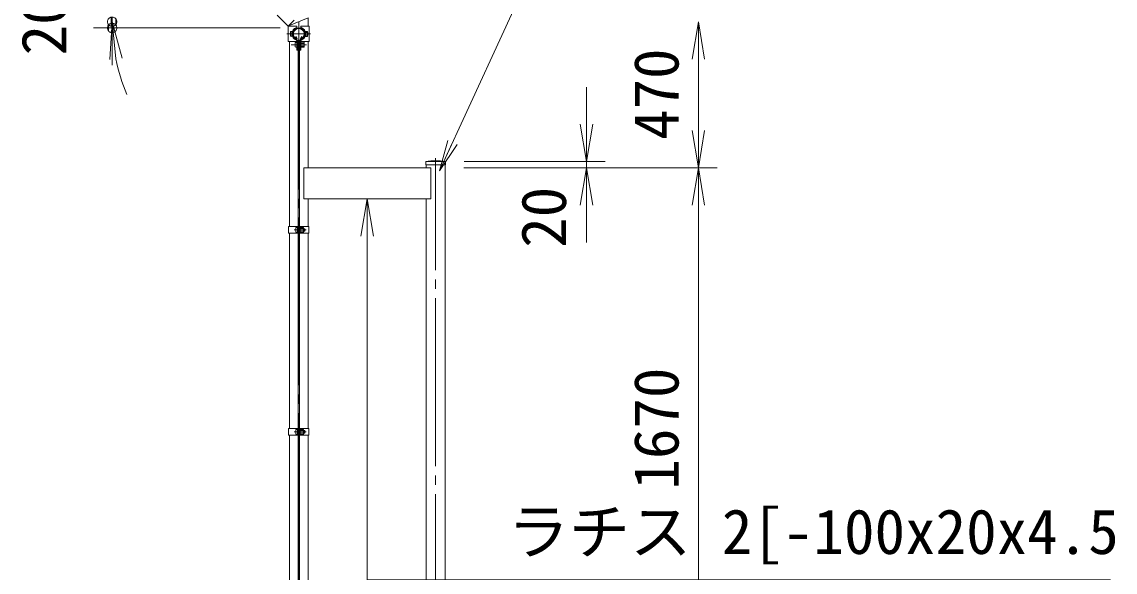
# Model space of a CAD drawing. Units: millimetres, scale not verified. Extents: x -12600 to 12600, y -8910 to 8910.
# Drawn here: x -4862 to -1348, y 1182 to 2953 of the extents above; entities that cross this region are included whole.
import ezdxf
from ezdxf.enums import TextEntityAlignment as Align

# ---------------------------------------------------------------- set-up
doc = ezdxf.new("R2010")
doc.units = ezdxf.units.MM
doc.header["$LTSCALE"] = 30
doc.linetypes.add('LONG_CHAIN', pattern=[21, 18, -1, 1, -1])
for name, color, linetype, lineweight in [('0-3_D-STR1', 1, 'Continuous', 9), ('0-6_D-BMK', 2, 'LONG_CHAIN', 9), ('0-7_D-STR3', 3, 'Continuous', 9), ('0-9_D-STR-DIM', 7, 'Continuous', 9), ('0-A_0', 7, 'Continuous', 9), ('0-D_D-STR-TXT', 7, 'Continuous', 9)]:
    doc.layers.add(name, color=color, linetype=linetype, lineweight=lineweight)
doc.styles.add('ＭＳ ゴシック', font='')
doc.styles.get('ＭＳ ゴシック').set_extended_font_data('MS Gothic')

# ---------------------------------------------------------------- blocks, each defined once
blk = doc.blocks.new('_Open')
at = {"layer": '0-A_0'}
blk.add_line((-30, 5), (0, 0), dxfattribs=at)
blk.add_lwpolyline([(-30, -5), (0, 0), (-30, 0)], dxfattribs=at)
blk = doc.blocks.new('_DotSmall')
at = {"layer": '0-A_0'}
for p, q in [((2.238, 3), (-2.238, 3)), ((3.668, -0.743), (-3.668, -0.743))]:
    blk.add_line(p, q, dxfattribs=at)
for points in [[(3.75, 0), (3.72, 0.47), (3.632, 0.933), (3.487, 1.38), (3.286, 1.807), (3.034, 2.204), (2.734, 2.567), (2.39, 2.889), (2.009, 3.166), (1.597, 3.393), (1.159, 3.566), (0.703, 3.684), (0.235, 3.743), (-0.235, 3.743), (-0.703, 3.684), (-1.159, 3.566), (-1.597, 3.393), (-2.009, 3.166), (-2.39, 2.889), (-2.734, 2.567), (-3.034, 2.204), (-3.286, 1.807), (-3.487, 1.38), (-3.632, 0.933), (-3.72, 0.47), (-3.75, 0), (0, 0)], [(-3.75, 0), (-3.72, -0.47), (-3.632, -0.933), (-3.487, -1.38), (-3.286, -1.807), (-3.034, -2.204), (-2.734, -2.567), (-2.39, -2.889), (-2.009, -3.166), (-1.597, -3.393), (-1.159, -3.566), (-0.703, -3.684), (-0.235, -3.743), (0.235, -3.743), (0.703, -3.684), (1.159, -3.566), (1.597, -3.393), (2.009, -3.166), (2.39, -2.889), (2.734, -2.567), (3.034, -2.204), (3.286, -1.807), (3.487, -1.38), (3.632, -0.933), (3.72, -0.47), (3.75, 0), (0, 0)]]:
    blk.add_lwpolyline(points, close=True, dxfattribs=at)

msp = doc.modelspace()

# ---------------------------------------------------------------- linework, layer by layer
at = {"layer": '0-3_D-STR1'}
for p, q in [((-3941.83, 2965.81), (-4002.33, 2940.75)), ((-3941.83, 2965.81), (-3941.83, 2939.23)), ((-4002.33, 2940.75), (-4003.4, 2941.82)), ((-4002.33, 2939.23), (-4002.33, 2940.75)), ((-4002.33, 2293.78), (-4002.33, 2889.23)), ((-3982.26, 2904.97), (-3980.87, 2905.77)), ((-3978.75, 2898.89), (-3982.26, 2904.97)), ((-3977.36, 2899.7), (-3980.87, 2905.77)), ((-3966.79, 2899.7), (-3963.28, 2905.77)), ((-3965.4, 2898.89), (-3961.89, 2904.97)), ((-3961.89, 2904.97), (-3963.28, 2905.77)), ((-3941.83, 2483.28), (-3941.83, 2889.23)), ((-3500.63, 2503.28), (-3563.53, 2503.28)), ((-3563.53, 2503.28), (-3563.53, 2492.28)), ((-3500.63, 2492.28), (-3500.63, 2503.28)), ((-3548.08, 2483.28), (-3956.08, 2483.28)), ((-3956.08, 2483.28), (-3956.08, 2383.28)), ((-3500.63, 2492.28), (-3563.53, 2492.28)), ((-3562.33, 2492.28), (-3562.33, 2483.28)), ((-3548.08, 2483.28), (-3548.08, 2383.28)), ((-3501.83, -4726.72), (-3501.83, 2492.28)), ((-3548.08, 2383.28), (-3956.08, 2383.28)), ((-3941.83, 2293.78), (-3941.83, 2383.28)), ((-3562.33, 2383.28), (-3562.33, 863.28)), ((-4002.33, 1643.78), (-4002.33, 2272.78)), ((-3941.83, 1643.78), (-3941.83, 2272.78)), ((-4002.33, 1024.83), (-4002.33, 1622.78)), ((-3941.83, 1024.83), (-3941.83, 1622.78))]:
    msp.add_line(p, q, dxfattribs=at)
for centre, radius, start, end in [((-3972.08, 2914.23), 19.05, 294.32478, 245.67522), ((-3972.08, 2914.23), 17.45, 294.32478, 245.67522), ((-3979.1, 2898.69), 2, 245.67522, 30), ((-3979.1, 2898.69), 0.401, 245.67522, 30), ((-3965.05, 2898.69), 2, 150, 294.32478), ((-3965.05, 2898.69), 0.401, 150, 294.32478), ((-3532.08, 2342.05), 164.27, 78.96219, 101.03781)]:
    msp.add_arc(centre, radius, start, end, dxfattribs=at)
at = {"layer": '0-6_D-BMK'}
for p, q in [((-3972.08, 2953.28), (-3972.08, -4776.72)), ((-4010.04, 2914.23), (-3934.11, 2914.23)), ((-3996.51, 2879.23), (-3947.64, 2879.23)), ((-3532.08, -4776.72), (-3532.08, 2514.28)), ((-3986.63, 2283.28), (-3948.03, 2283.28)), ((-3986.63, 1633.28), (-3948.03, 1633.28))]:
    msp.add_line(p, q, dxfattribs=at)
at = {"layer": '0-7_D-STR3'}
for p, q in [((-4041.16, 2974.77), (-4005.8, 2939.42)), ((-4005.8, 2939.42), (-3986.75, 2958.47)), ((-4005.73, 2939.23), (-3978.78, 2939.23)), ((-4005.73, 2889.23), (-4005.73, 2939.23)), ((-3998.88, 2907.73), (-3998.88, 2920.73)), ((-3994.08, 2906.23), (-3994.08, 2922.23)), ((-3993.71, 2918.23), (-3994.08, 2918.23)), ((-3978.78, 2932.75), (-3979.56, 2934.91)), ((-3978.78, 2932.75), (-3978.78, 2939.23)), ((-3965.38, 2932.75), (-3965.38, 2939.23)), ((-3965.38, 2939.23), (-3938.43, 2939.23)), ((-3965.38, 2932.75), (-3964.59, 2934.91)), ((-3950.08, 2918.23), (-3950.44, 2918.23)), ((-3944.58, 2922.33), (-3950.08, 2922.33)), ((-3950.08, 2906.13), (-3950.08, 2922.33)), ((-3944.58, 2918.28), (-3950.08, 2918.28)), ((-3943.58, 2907.99), (-3943.58, 2920.34)), ((-3943.58, 2918.23), (-3943.08, 2918.23)), ((-3943.58, 2918.23), (-3943.08, 2918.23)), ((-3943.58, 2917.55), (-3942.75, 2917.55)), ((-3943.08, 2910.23), (-3943.08, 2918.23)), ((-3938.43, 2889.23), (-3938.43, 2939.23)), ((-4005.73, 2889.23), (-3978.58, 2889.23)), ((-3993.71, 2910.23), (-3994.08, 2910.23)), ((-3983.38, 2872.73), (-3983.38, 2885.73)), ((-3978.58, 2862.23), (-3978.58, 2891.8)), ((-3976.28, 2862.23), (-3976.28, 2891.8)), ((-3974.58, 2884.54), (-3976.28, 2884.54)), ((-3974.58, 2873.91), (-3974.58, 2884.54)), ((-3974.58, 2883.23), (-3974.33, 2883.23)), ((-3974.33, 2894.23), (-3974.33, 1022.33)), ((-3974.33, 2894.23), (-3969.83, 2894.23)), ((-3969.83, 2894.23), (-3969.83, 1022.33)), ((-3969.83, 2883.23), (-3967.88, 2883.23)), ((-3967.88, 2862.23), (-3967.88, 2891.8)), ((-3965.58, 2862.23), (-3965.58, 2891.8)), ((-3965.58, 2889.23), (-3938.43, 2889.23)), ((-3955.58, 2887.33), (-3965.58, 2887.33)), ((-3955.58, 2883.28), (-3965.58, 2883.28)), ((-3965.58, 2883.23), (-3965.38, 2883.23)), ((-3954.58, 2872.99), (-3954.58, 2885.34)), ((-3954.58, 2875.23), (-3954.58, 2883.23)), ((-3954.58, 2882.55), (-3954.25, 2882.55)), ((-3950.08, 2910.23), (-3950.44, 2910.23)), ((-3944.58, 2910.18), (-3950.08, 2910.18)), ((-3944.58, 2906.13), (-3950.08, 2906.13)), ((-3943.58, 2910.9), (-3942.75, 2910.9)), ((-3943.58, 2910.23), (-3943.08, 2910.23)), ((-3943.58, 2910.23), (-3943.08, 2910.23)), ((-3978.58, 2862.23), (-3976.28, 2862.23)), ((-3974.58, 2873.91), (-3976.28, 2873.91)), ((-3974.58, 2875.23), (-3974.33, 2875.23)), ((-3969.83, 2875.23), (-3967.88, 2875.23)), ((-3967.88, 2862.23), (-3965.58, 2862.23)), ((-3965.58, 2875.23), (-3965.38, 2875.23)), ((-3955.58, 2875.18), (-3965.58, 2875.18)), ((-3955.58, 2871.13), (-3965.58, 2871.13)), ((-3954.58, 2875.9), (-3954.25, 2875.9)), ((-4004.63, 2293.78), (-4004.63, 2272.78)), ((-3974.33, 2293.78), (-4004.63, 2293.78)), ((-3981.43, 2289.78), (-3981.43, 2276.78)), ((-3976.63, 2293.78), (-3976.63, 2272.78)), ((-3976.63, 2291.28), (-3976.63, 2275.28)), ((-3969.83, 2293.78), (-3939.53, 2293.78)), ((-3967.53, 2293.78), (-3967.53, 2272.78)), ((-3957.53, 2291.38), (-3967.53, 2291.38)), ((-3967.53, 2291.38), (-3967.53, 2275.18)), ((-3957.53, 2287.33), (-3967.53, 2287.33)), ((-3956.53, 2289.51), (-3956.53, 2277.16)), ((-3956.53, 2287.28), (-3952.63, 2287.28)), ((-3956.53, 2286.6), (-3952.3, 2286.6)), ((-3952.63, 2287.28), (-3952.63, 2279.28)), ((-3939.53, 2293.78), (-3939.53, 2272.78)), ((-3974.33, 2272.78), (-4004.63, 2272.78)), ((-3969.83, 2272.78), (-3939.53, 2272.78)), ((-3957.53, 2279.23), (-3967.53, 2279.23)), ((-3957.53, 2275.18), (-3967.53, 2275.18)), ((-3956.53, 2279.95), (-3952.3, 2279.95)), ((-3956.53, 2279.28), (-3952.63, 2279.28)), ((-4004.63, 1643.78), (-4004.63, 1622.78)), ((-3974.33, 1643.78), (-4004.63, 1643.78)), ((-3974.33, 1622.78), (-4004.63, 1622.78)), ((-3981.43, 1639.78), (-3981.43, 1626.78)), ((-3976.63, 1643.78), (-3976.63, 1622.78)), ((-3976.63, 1641.28), (-3976.63, 1625.28)), ((-3969.83, 1643.78), (-3939.53, 1643.78)), ((-3969.83, 1622.78), (-3939.53, 1622.78)), ((-3967.53, 1643.78), (-3967.53, 1622.78)), ((-3957.53, 1641.38), (-3967.53, 1641.38)), ((-3967.53, 1641.38), (-3967.53, 1625.18)), ((-3957.53, 1637.33), (-3967.53, 1637.33)), ((-3957.53, 1629.23), (-3967.53, 1629.23)), ((-3957.53, 1625.18), (-3967.53, 1625.18)), ((-3956.53, 1639.51), (-3956.53, 1627.16)), ((-3956.53, 1637.28), (-3952.63, 1637.28)), ((-3956.53, 1636.6), (-3952.3, 1636.6)), ((-3956.53, 1629.95), (-3952.3, 1629.95)), ((-3956.53, 1629.28), (-3952.63, 1629.28)), ((-3952.63, 1637.28), (-3952.63, 1629.28)), ((-3939.53, 1643.78), (-3939.53, 1622.78))]:
    msp.add_line(p, q, dxfattribs=at)
for centre, radius, start, end in [((-3972.08, 2914.23), 22, 109.88306, 249.8367), ((-3972.08, 2914.23), 19.7, 109.88306, 250.16282), ((-3972.08, 2914.23), 19.7, 289.83718, 70.11694), ((-3972.08, 2914.23), 22, 290.1633, 70.11694), ((-3952.28, 2914.23), 8.7, 332.26063, 27.73937), ((-3946.12, 2920.3), 2.55, 307.42505, 52.57495), ((-3950.58, 2914.23), 8.5, 331.92751, 28.07249), ((-3980.58, 2891.8), 2, 0, 62.72039), ((-3980.58, 2891.8), 4.3, 0, 65.03562), ((-3963.58, 2891.8), 4.3, 114.96438, 180), ((-3963.58, 2891.8), 2, 117.27961, 180), ((-3963.28, 2879.23), 8.7, 332.26063, 27.73937), ((-3957.12, 2885.3), 2.55, 307.42505, 52.57495), ((-3962.08, 2879.23), 8.5, 331.92751, 28.07249), ((-3946.11, 2908.15), 2.54, 307.21089, 52.78911), ((-3957.11, 2873.15), 2.54, 307.21089, 52.78911), ((-3965.23, 2283.28), 8.7, 332.26063, 27.73937), ((-3959.06, 2289.35), 2.54, 307.21089, 52.78911), ((-3960.13, 2283.28), 8.5, 331.92751, 28.07249), ((-3959.07, 2277.2), 2.55, 307.42505, 52.57495), ((-3965.23, 1633.28), 8.7, 332.26063, 27.73937), ((-3959.06, 1639.35), 2.54, 307.21089, 52.78911), ((-3959.07, 1627.2), 2.55, 307.42505, 52.57495), ((-3960.13, 1633.28), 8.5, 331.92751, 28.07249)]:
    msp.add_arc(centre, radius, start, end, dxfattribs=at)
for centre, start_param, end_param in [((-3994.08, 2920.73), 1.5707963, 3.1415927), ((-3994.08, 2907.73), 3.1415927, 4.712389), ((-3978.58, 2885.73), 1.5707963, 3.1415927), ((-3978.58, 2872.73), 3.1415927, 4.712389), ((-3976.63, 2289.78), 1.5707963, 3.1415927), ((-3976.63, 2276.78), 3.1415927, 4.712389), ((-3976.63, 1639.78), 1.5707963, 3.1415927), ((-3976.63, 1626.78), 3.1415927, 4.712389)]:
    msp.add_ellipse(centre, major_axis=(4.8, 0), ratio=0.3125, start_param=start_param, end_param=end_param, dxfattribs=at)
at = {"layer": '0-9_D-STR-DIM'}
for p, q in [((-4572.08, 2933.28), (-4572.08, 2953.28)), ((-4032.08, 2933.28), (-4632.08, 2933.28)), ((-4572.08, 2933.28), (-4572.08, 2813.28)), ((-2687.49, 2603.28), (-2687.49, 2833.28)), ((-3047.08, 2623.28), (-3047.08, 2743.28)), ((-3440.63, 2503.28), (-2987.08, 2503.28)), ((-3047.08, 2483.28), (-3047.08, 2503.28)), ((-3441.83, 2483.28), (-2627.49, 2483.28)), ((-3441.83, 2483.28), (-2987.08, 2483.28)), ((-3441.83, 2483.28), (-2627.49, 2483.28)), ((-3047.08, 2363.28), (-3047.08, 2243.28)), ((-2687.49, 933.28), (-2687.49, 2363.28))]:
    msp.add_line(p, q, dxfattribs=at)
msp.add_arc((-3972.08, 2953.28), 600, 191.47834, 202.95668, dxfattribs=at)
at = {"layer": '0-D_D-STR-TXT'}
for points in [[(-1615.96, 3126.49), (-3220, 3126.49), (-3518.54, 2475.57)], [(-1362.77, 1156.83), (-3752.08, 1156.83), (-3752.08, 2381.28)]]:
    msp.add_lwpolyline(points, dxfattribs=at)

# ---------------------------------------------------------------- block references
at = {"layer": '0-9_D-STR-DIM', "xscale": 4, "yscale": 4}
for name, p, rotation in [('_Open', (-4572.08, 2953.28), 95.73917), ('_DotSmall', (-4572.08, 2953.28), 270), ('_Open', (-2687.49, 2953.28), 90), ('_DotSmall', (-4572.08, 2933.28), 90), ('_Open', (-3047.08, 2503.28), 270), ('_Open', (-2687.49, 2483.28), 270), ('_Open', (-3047.08, 2483.28), 90), ('_Open', (-2687.49, 2483.28), 90)]:
    msp.add_blockref(name, p, dxfattribs=dict(at, rotation=rotation))
at = {"layer": '0-D_D-STR-TXT'}
for p, xscale, yscale, rotation in [((-3519.38, 2473.75), 3.333333, 3.333333, 245.36142), ((-3752.08, 2383.28), 4, 4, 90)]:
    msp.add_blockref('_Open', p, dxfattribs=dict(at, xscale=xscale, yscale=yscale, rotation=rotation))

# ---------------------------------------------------------------- texts
at = {"layer": '0-9_D-STR-DIM', "style": 'ＭＳ ゴシック'}
for s, p in [('20', (-4676.32, 2845.03)), ('470', (-2707.73, 2572.78)), ('20', (-3069.62, 2225.82)), ('1670', (-2707.73, 1447.58))]:
    msp.add_text(s, height=144.3, rotation=90, dxfattribs=at).set_placement(p, align=Align.BOTTOM_LEFT)
at = {"layer": '0-D_D-STR-TXT', "style": 'ＭＳ ゴシック'}
msp.add_text('ラチス 2[-100x20x4.5', height=144.3, dxfattribs=at).set_placement((-3300.59, 1196.87), align=Align.BOTTOM_LEFT)

doc.saveas('drawing.dxf')
